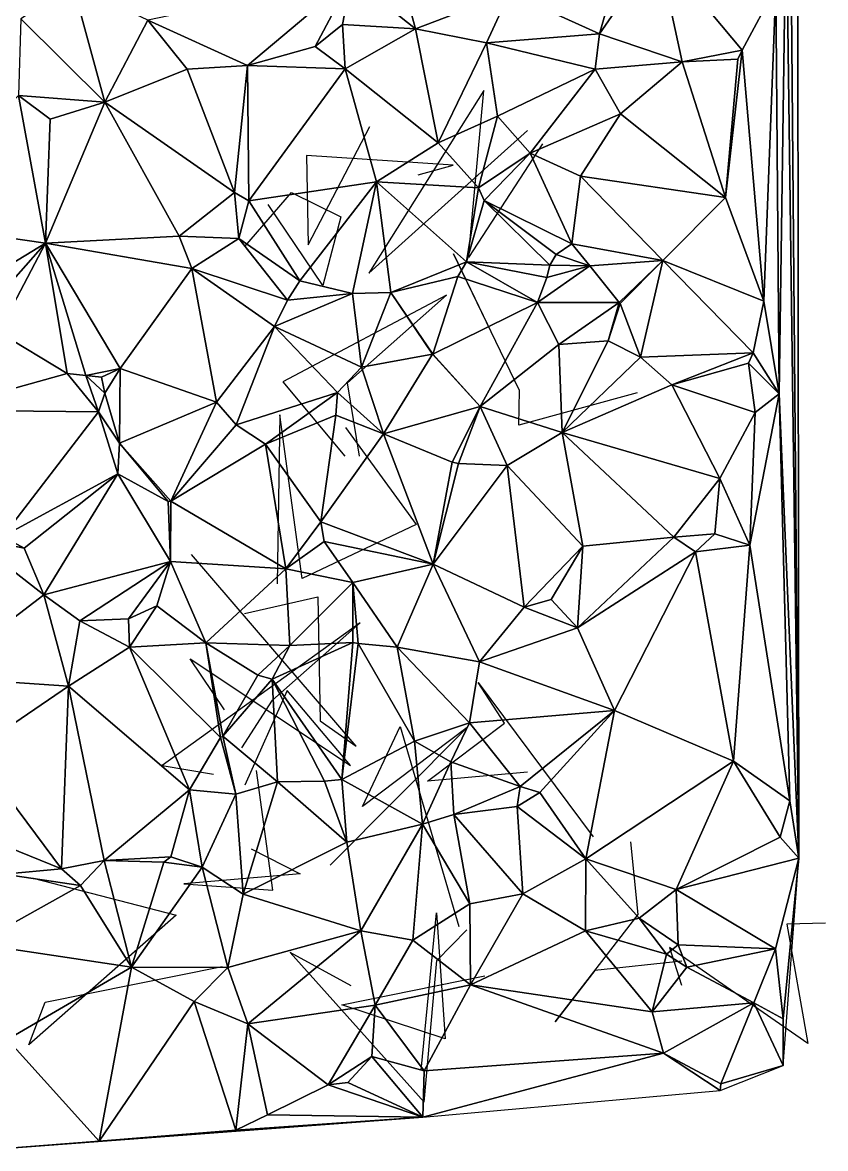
# Model space of a CAD drawing. Header units: metres. Extents: x -15.4 to 15.8, y -15.4 to 15.8.
# Drawn here: x 7.95 to 15.24, y -14.91 to -4.69 of the extents above; entities that cross this region are included whole.
import ezdxf

# ---------------------------------------------------------------- set-up
doc = ezdxf.new("R2010")
doc.units = ezdxf.units.M
doc.layers.add('CRACKS', color=1, linetype='Continuous')
doc.layers.add('STREET_MESH', color=7, linetype='Continuous')

msp = doc.modelspace()

# ---------------------------------------------------------------- linework, layer by layer
at = {"layer": 'CRACKS'}
for points in [[(12.669, -5.789, 0.1), (11.998, -6.82, 0.1), (12.136, -5.305, 0.1), (11.091, -6.962, 0.1), (12.532, -5.668, 0.1)], [(11.54, -6.071, 0.1), (11.857, -5.982, 0.1), (10.526, -5.893, 0.1), (10.54, -6.707, 0.1), (11.101, -5.63, 0.1)], [(9.967, -6.72, 0.1), (10.39, -6.229, 0.1), (10.836, -6.451, 0.1), (10.673, -7.075, 0.1), (10.178, -6.338, 0.1)], [(13.529, -8.05, 0.1), (12.453, -8.343, 0.1), (12.46, -8.028, 0.1), (11.862, -6.787, 0.1), (12.171, -7.428, 0.1)], [(11.008, -8.626, 0.1), (10.897, -7.96, 0.1), (11.797, -7.164, 0.1), (10.311, -7.951, 0.1), (10.874, -8.624, 0.1)], [(10.881, -8.363, 0.1), (11.523, -9.244, 0.1), (10.485, -9.734, 0.1), (10.282, -8.248, 0.1), (10.26, -9.785, 0.1)], [(9.964, -10.052, 0.1), (10.628, -9.903, 0.1), (10.649, -11.027, 0.1), (10.978, -11.259, 0.1), (9.48, -9.516, 0.1)], [(9.938, -11.274, 0.1), (10.216, -10.841, 0.1), (11.014, -10.139, 0.1), (9.215, -11.433, 0.1), (9.68, -11.513, 0.1)], [(9.78, -10.928, 0.1), (9.47, -10.466, 0.1), (10.924, -11.432, 0.1), (10.349, -10.753, 0.1), (9.965, -11.613, 0.1)], [(12.534, -11.495, 0.1), (11.626, -11.577, 0.1), (12.323, -11.049, 0.1), (12.084, -10.68, 0.1), (13.129, -12.081, 0.1)], [(10.74, -12.339, 0.1), (11.984, -11.088, 0.1), (11.035, -11.805, 0.1), (11.376, -11.078, 0.1), (11.91, -12.896, 0.1)], [(10.023, -12.19, 0.1), (10.467, -12.416, 0.1), (9.413, -12.509, 0.1), (10.22, -12.565, 0.1), (10.07, -11.479, 0.1)], [(13.936, -13.211, 0.1), (13.145, -13.295, 0.1), (12.784, -13.761, 0.1), (13.539, -12.787, 0.1), (13.471, -12.128, 0.1)], [(8.044, -12.458, 0.1), (9.341, -12.793, 0.1), (8.003, -13.97, 0.1), (8.152, -13.584, 0.1), (9.759, -13.258, 0.1)], [(11.566, -14.199, 0.1), (11.706, -12.772, 0.1), (11.786, -13.915, 0.1), (10.846, -13.606, 0.1), (12.146, -13.342, 0.1)], [(15.239, -12.865, 0.1), (14.887, -12.875, 0.1), (15.079, -13.958, 0.1), (13.824, -13.086, 0.1), (13.931, -13.429, 0.1)], [(10.931, -13.433, 0.1), (10.376, -13.131, 0.1), (11.595, -14.49, 0.1), (11.709, -13.205, 0.1), (11.983, -12.926, 0.1)]]:
    msp.add_polyline3d(points, dxfattribs=at)
at = {"layer": 'STREET_MESH'}
for points in [[(14.973, 14.147), (14.975, 5.694), (14.996, -12.274)], [(14.975, 5.694), (14.904, -1.366), (14.996, -12.274)], [(14.904, -1.366), (14.882, -3.574), (14.996, -12.274)], [(14.789, -4.366), (14.82, -8.058), (14.882, -3.574)], [(14.882, -3.574), (14.82, -8.058), (14.996, -12.274)], [(11.516, -4.745), (11.24, -3.73), (10.935, -4.281)], [(12.368, -4.417), (11.24, -3.73), (11.516, -4.745)], [(12.368, -4.417), (13.188, -4.791), (13.482, -3.751)], [(13.188, -4.791), (13.718, -4.022), (13.482, -3.751)], [(13.939, -5.045), (13.718, -4.022), (13.188, -4.791)], [(14.789, -4.366), (13.718, -4.022), (14.481, -4.937)], [(13.718, -4.022), (13.939, -5.045), (14.481, -4.937)], [(9.086, -4.667), (9.989, -5.077), (10.935, -4.281)], [(10.935, -4.281), (9.989, -5.077), (10.605, -4.905)], [(10.854, -4.706), (10.935, -4.281), (10.605, -4.905)], [(10.854, -4.706), (11.516, -4.745), (10.935, -4.281)], [(7.932, -4.654), (8.695, -5.409), (8.402, -4.343)], [(8.695, -5.409), (9.086, -4.667), (8.402, -4.343)], [(14.678, -7.216), (14.789, -4.366), (14.481, -4.937)], [(14.82, -8.058), (14.789, -4.366), (14.678, -7.216)], [(12.16, -4.872), (12.368, -4.417), (11.516, -4.745)], [(12.368, -4.417), (12.16, -4.872), (13.188, -4.791)], [(7.932, -4.654), (7.91, -5.349), (8.695, -5.409)], [(9.086, -4.667), (8.695, -5.409), (9.442, -5.11)], [(9.989, -5.077), (9.086, -4.667), (9.442, -5.11)], [(10.877, -5.107), (10.854, -4.706), (10.605, -4.905)], [(10.854, -4.706), (10.877, -5.107), (11.516, -4.745)], [(11.516, -4.745), (10.877, -5.107), (11.721, -5.78)], [(12.16, -4.872), (11.516, -4.745), (11.721, -5.78)], [(13.188, -4.791), (12.16, -4.872), (13.147, -5.111)], [(13.939, -5.045), (13.188, -4.791), (13.147, -5.111)], [(9.989, -5.077), (10.877, -5.107), (10.605, -4.905)], [(12.259, -5.536), (12.16, -4.872), (11.721, -5.78)], [(12.16, -4.872), (12.259, -5.536), (13.147, -5.111)], [(13.939, -5.045), (14.444, -5.02), (14.481, -4.937)], [(14.331, -6.276), (14.678, -7.216), (14.481, -4.937)], [(14.444, -5.02), (14.331, -6.276), (14.481, -4.937)], [(8.695, -5.409), (9.872, -6.23), (9.442, -5.11)], [(9.872, -6.23), (9.989, -5.077), (9.442, -5.11)], [(9.989, -5.077), (9.872, -6.23), (10.001, -6.306)], [(10.877, -5.107), (9.989, -5.077), (10.001, -6.306)], [(11.161, -6.134), (10.877, -5.107), (10.001, -6.306)], [(10.877, -5.107), (11.161, -6.134), (11.721, -5.78)], [(12.259, -5.536), (12.558, -5.872), (13.147, -5.111)], [(12.558, -5.872), (13.376, -5.517), (13.147, -5.111)], [(13.376, -5.517), (13.939, -5.045), (13.147, -5.111)], [(13.939, -5.045), (13.376, -5.517), (14.331, -6.276)], [(14.444, -5.02), (13.939, -5.045), (14.331, -6.276)], [(7.91, -5.349), (6.779, -6.49), (8.154, -6.691)], [(7.91, -5.349), (8.197, -5.563), (8.695, -5.409)], [(8.197, -5.563), (7.91, -5.349), (8.154, -6.691)], [(9.37, -6.628), (8.695, -5.409), (8.154, -6.691)], [(8.695, -5.409), (8.197, -5.563), (8.154, -6.691)], [(9.37, -6.628), (9.872, -6.23), (8.695, -5.409)], [(13.376, -5.517), (12.558, -5.872), (13.013, -6.083)], [(14.331, -6.276), (13.376, -5.517), (13.013, -6.083)], [(12.087, -6.188), (12.259, -5.536), (11.721, -5.78)], [(12.087, -6.188), (12.558, -5.872), (12.259, -5.536)], [(11.161, -6.134), (12.087, -6.188), (11.721, -5.78)], [(12.087, -6.188), (12.138, -6.302), (12.558, -5.872)], [(12.138, -6.302), (12.935, -6.697), (12.558, -5.872)], [(12.558, -5.872), (12.935, -6.697), (13.013, -6.083)], [(10.464, -7.033), (11.161, -6.134), (10.001, -6.306)], [(10.464, -7.033), (10.944, -7.147), (11.161, -6.134)], [(10.944, -7.147), (11.291, -7.139), (11.161, -6.134)], [(11.98, -6.86), (12.087, -6.188), (11.161, -6.134)], [(11.291, -7.139), (11.98, -6.86), (11.161, -6.134)], [(12.935, -6.697), (13.763, -6.847), (13.013, -6.083)], [(13.763, -6.847), (14.331, -6.276), (13.013, -6.083)], [(9.37, -6.628), (9.912, -6.649), (9.872, -6.23)], [(9.872, -6.23), (9.912, -6.649), (10.001, -6.306)], [(11.98, -6.86), (12.138, -6.302), (12.087, -6.188)], [(9.912, -6.649), (10.464, -7.033), (10.001, -6.306)], [(12.735, -6.889), (12.138, -6.302), (11.98, -6.86)], [(12.935, -6.697), (12.138, -6.302), (12.793, -6.793)], [(12.138, -6.302), (12.735, -6.889), (12.793, -6.793)], [(14.331, -6.276), (13.763, -6.847), (14.678, -7.216)], [(6.779, -6.49), (7.407, -7.143), (8.154, -6.691)], [(9.37, -6.628), (8.154, -6.691), (9.484, -6.92)], [(9.912, -6.649), (9.37, -6.628), (9.484, -6.92)], [(7.407, -7.143), (7.638, -7.275), (8.154, -6.691)], [(7.638, -7.275), (7.729, -7.498), (8.154, -6.691)], [(7.729, -7.498), (8.353, -7.874), (8.154, -6.691)], [(8.154, -6.691), (8.833, -7.83), (9.484, -6.92)], [(8.52, -7.893), (8.833, -7.83), (8.154, -6.691)], [(8.353, -7.874), (8.52, -7.893), (8.154, -6.691)], [(10.352, -7.207), (9.912, -6.649), (9.484, -6.92)], [(9.912, -6.649), (10.352, -7.207), (10.464, -7.033)], [(13.099, -6.897), (12.935, -6.697), (12.793, -6.793)], [(12.935, -6.697), (13.099, -6.897), (13.763, -6.847)], [(12.735, -6.889), (13.099, -6.897), (12.793, -6.793)], [(13.099, -6.897), (13.366, -7.229), (13.763, -6.847)], [(13.366, -7.229), (13.375, -7.238), (13.763, -6.847)], [(13.375, -7.238), (13.559, -7.726), (13.763, -6.847)], [(13.559, -7.726), (14.582, -7.687), (13.763, -6.847)], [(13.763, -6.847), (14.582, -7.687), (14.678, -7.216)], [(8.833, -7.83), (9.709, -8.134), (9.484, -6.92)], [(9.709, -8.134), (10.235, -7.448), (9.484, -6.92)], [(10.235, -7.448), (10.352, -7.207), (9.484, -6.92)], [(11.98, -6.86), (11.291, -7.139), (11.901, -6.992)], [(12.624, -7.228), (11.98, -6.86), (11.901, -6.992)], [(12.624, -7.228), (12.709, -7.002), (11.98, -6.86)], [(12.709, -7.002), (12.735, -6.889), (11.98, -6.86)], [(13.099, -6.897), (12.624, -7.228), (13.366, -7.229)], [(12.709, -7.002), (12.624, -7.228), (13.099, -6.897)], [(12.735, -6.889), (12.709, -7.002), (13.099, -6.897)], [(10.352, -7.207), (10.944, -7.147), (10.464, -7.033)], [(11.291, -7.139), (11.672, -7.697), (11.901, -6.992)], [(11.672, -7.697), (12.624, -7.228), (11.901, -6.992)], [(10.235, -7.448), (11.024, -7.817), (10.944, -7.147)], [(10.352, -7.207), (10.235, -7.448), (10.944, -7.147)], [(10.944, -7.147), (11.024, -7.817), (11.291, -7.139)], [(11.024, -7.817), (11.671, -7.697), (11.291, -7.139)], [(11.671, -7.697), (11.672, -7.697), (11.291, -7.139)], [(12.624, -7.228), (11.672, -7.697), (12.104, -8.174)], [(12.816, -7.612), (12.624, -7.228), (12.104, -8.174)], [(12.624, -7.228), (12.816, -7.612), (13.366, -7.229)], [(13.366, -7.229), (12.816, -7.612), (13.264, -7.576)], [(13.375, -7.238), (13.366, -7.229), (13.264, -7.576)], [(13.559, -7.726), (13.375, -7.238), (13.264, -7.576)], [(14.582, -7.687), (14.82, -8.058), (14.678, -7.216)], [(9.888, -8.34), (10.235, -7.448), (9.709, -8.134)], [(10.235, -7.448), (9.888, -8.34), (10.806, -8.045)], [(11.024, -7.817), (10.235, -7.448), (10.806, -8.045)], [(8.353, -7.874), (7.729, -7.498), (7.156, -8.207)], [(12.849, -8.409), (12.816, -7.612), (12.104, -8.174)], [(12.816, -7.612), (12.849, -8.409), (13.264, -7.576)], [(12.849, -8.409), (13.559, -7.726), (13.264, -7.576)], [(11.671, -7.697), (11.024, -7.817), (11.225, -8.422)], [(12.104, -8.174), (11.671, -7.697), (11.225, -8.422)], [(11.672, -7.697), (11.671, -7.697), (12.104, -8.174)], [(13.559, -7.726), (12.849, -8.409), (13.844, -7.976)], [(14.582, -7.687), (13.559, -7.726), (13.844, -7.976)], [(14.54, -7.78), (14.582, -7.687), (13.844, -7.976)], [(14.582, -7.687), (14.54, -7.78), (14.82, -8.058)], [(8.52, -7.893), (8.664, -7.906), (8.833, -7.83)], [(8.664, -7.906), (8.694, -8.052), (8.833, -7.83)], [(8.833, -7.83), (8.694, -8.052), (8.827, -8.506)], [(9.709, -8.134), (8.833, -7.83), (8.827, -8.506)], [(11.225, -8.422), (11.024, -7.817), (10.806, -8.045)], [(14.602, -8.229), (14.54, -7.78), (13.844, -7.976)], [(14.54, -7.78), (14.602, -8.229), (14.82, -8.058)], [(8.635, -8.221), (8.353, -7.874), (7.156, -8.207)], [(8.635, -8.221), (8.52, -7.893), (8.353, -7.874)], [(8.635, -8.221), (8.694, -8.052), (8.52, -7.893)], [(8.694, -8.052), (8.664, -7.906), (8.52, -7.893)], [(8.694, -8.052), (8.635, -8.221), (8.827, -8.506)], [(9.888, -8.34), (10.153, -8.516), (10.806, -8.045)], [(10.153, -8.516), (10.793, -8.252), (10.806, -8.045)], [(10.793, -8.252), (11.225, -8.422), (10.806, -8.045)], [(12.849, -8.409), (14.281, -8.826), (13.844, -7.976)], [(14.281, -8.826), (14.602, -8.229), (13.844, -7.976)], [(14.915, -11.754), (14.82, -8.058), (14.552, -9.434)], [(14.82, -8.058), (14.602, -8.229), (14.552, -9.434)], [(14.82, -8.058), (14.915, -11.754), (14.996, -12.274)], [(9.292, -9.034), (9.709, -8.134), (8.827, -8.506)], [(9.292, -9.034), (9.888, -8.34), (9.709, -8.134)], [(12.104, -8.174), (11.225, -8.422), (11.849, -8.678)], [(11.907, -8.692), (12.104, -8.174), (11.849, -8.678)], [(12.104, -8.174), (11.907, -8.692), (12.349, -8.708)], [(12.849, -8.409), (12.104, -8.174), (12.349, -8.708)], [(7.767, -9.355), (8.635, -8.221), (7.156, -8.207)], [(8.635, -8.221), (7.767, -9.355), (8.812, -8.784)], [(8.827, -8.506), (8.635, -8.221), (8.812, -8.784)], [(10.656, -9.222), (10.793, -8.252), (10.153, -8.516)], [(10.793, -8.252), (10.656, -9.222), (11.225, -8.422)], [(14.602, -8.229), (14.281, -8.826), (14.552, -9.434)], [(9.888, -8.34), (9.292, -9.034), (10.153, -8.516)], [(10.656, -9.222), (11.676, -9.605), (11.225, -8.422)], [(11.225, -8.422), (11.676, -9.605), (11.849, -8.678)], [(12.849, -8.409), (12.349, -8.708), (13.034, -9.441)], [(13.863, -9.361), (12.849, -8.409), (13.034, -9.441)], [(14.281, -8.826), (12.849, -8.409), (13.863, -9.361)], [(9.269, -9.035), (8.827, -8.506), (8.812, -8.784)], [(9.269, -9.035), (9.292, -9.034), (8.827, -8.506)], [(9.292, -9.034), (10.338, -9.647), (10.153, -8.516)], [(10.338, -9.647), (10.656, -9.222), (10.153, -8.516)], [(11.676, -9.605), (11.907, -8.692), (11.849, -8.678)], [(7.767, -9.355), (7.961, -9.461), (8.812, -8.784)], [(7.961, -9.461), (8.14, -9.883), (8.812, -8.784)], [(8.14, -9.883), (9.29, -9.582), (8.812, -8.784)], [(9.29, -9.582), (9.269, -9.035), (8.812, -8.784)], [(11.907, -8.692), (11.676, -9.605), (12.349, -8.708)], [(12.349, -8.708), (11.676, -9.605), (12.502, -9.997)], [(12.349, -8.708), (12.502, -9.997), (13.034, -9.441)], [(14.234, -9.331), (14.281, -8.826), (13.863, -9.361)], [(14.281, -8.826), (14.234, -9.331), (14.552, -9.434)], [(9.292, -9.034), (9.269, -9.035), (9.29, -9.582)], [(10.338, -9.647), (9.292, -9.034), (9.29, -9.582)], [(10.686, -9.4), (10.656, -9.222), (10.338, -9.647)], [(10.656, -9.222), (10.686, -9.4), (11.676, -9.605)], [(7.467, -9.359), (7.161, -10.63), (8.14, -9.883)], [(7.767, -9.355), (7.467, -9.359), (7.961, -9.461)], [(7.467, -9.359), (8.14, -9.883), (7.961, -9.461)], [(10.686, -9.4), (10.338, -9.647), (10.947, -9.771)], [(11.676, -9.605), (10.686, -9.4), (10.947, -9.771)], [(12.988, -10.183), (13.863, -9.361), (13.034, -9.441)], [(13.863, -9.361), (12.988, -10.183), (14.058, -9.492)], [(14.234, -9.331), (13.863, -9.361), (14.058, -9.492)], [(14.234, -9.331), (14.058, -9.492), (14.552, -9.434)], [(12.502, -9.997), (12.748, -9.926), (13.034, -9.441)], [(12.748, -9.926), (12.988, -10.183), (13.034, -9.441)], [(14.058, -9.492), (12.988, -10.183), (13.322, -10.935)], [(14.403, -11.393), (14.058, -9.492), (13.322, -10.935)], [(14.058, -9.492), (14.403, -11.393), (14.552, -9.434)], [(14.403, -11.393), (14.915, -11.754), (14.552, -9.434)], [(8.14, -9.883), (8.466, -10.121), (9.29, -9.582)], [(9.29, -9.582), (8.466, -10.121), (8.91, -10.103)], [(9.167, -9.984), (9.29, -9.582), (8.91, -10.103)], [(9.29, -9.582), (9.167, -9.984), (9.611, -10.32)], [(10.338, -9.647), (9.29, -9.582), (9.611, -10.32)], [(11.35, -10.358), (11.676, -9.605), (10.947, -9.771)], [(12.097, -10.493), (11.676, -9.605), (11.35, -10.358)], [(11.676, -9.605), (12.097, -10.493), (12.502, -9.997)], [(10.373, -10.345), (10.338, -9.647), (9.611, -10.32)], [(10.338, -9.647), (10.373, -10.345), (10.947, -9.771)], [(10.373, -10.345), (10.947, -10.318), (10.947, -9.771)], [(10.996, -10.326), (11.35, -10.358), (10.947, -9.771)], [(10.947, -10.318), (10.996, -10.326), (10.947, -9.771)], [(7.161, -10.63), (8.364, -10.712), (8.14, -9.883)], [(8.14, -9.883), (8.364, -10.712), (8.466, -10.121)], [(8.917, -10.36), (9.167, -9.984), (8.91, -10.103)], [(9.167, -9.984), (8.917, -10.36), (9.611, -10.32)], [(12.097, -10.493), (12.988, -10.183), (12.502, -9.997)], [(12.988, -10.183), (12.748, -9.926), (12.502, -9.997)], [(8.466, -10.121), (8.364, -10.712), (8.917, -10.36)], [(8.466, -10.121), (8.917, -10.36), (8.91, -10.103)], [(12.988, -10.183), (12.097, -10.493), (13.322, -10.935)], [(8.917, -10.36), (9.746, -11.178), (9.611, -10.32)], [(10.085, -10.613), (10.373, -10.345), (9.611, -10.32)], [(9.765, -11.166), (10.085, -10.613), (9.611, -10.32)], [(9.746, -11.178), (9.765, -11.166), (9.611, -10.32)], [(10.947, -10.318), (10.214, -10.65), (10.846, -11.562)], [(10.947, -10.318), (10.373, -10.345), (10.214, -10.65)], [(10.996, -10.326), (10.947, -10.318), (10.846, -11.562)], [(11.506, -11.213), (10.996, -10.326), (10.846, -11.562)], [(11.35, -10.358), (10.996, -10.326), (11.506, -11.213)], [(8.364, -10.712), (9.463, -11.655), (8.917, -10.36)], [(9.463, -11.655), (9.746, -11.178), (8.917, -10.36)], [(10.373, -10.345), (10.085, -10.613), (10.214, -10.65)], [(11.35, -10.358), (11.506, -11.213), (12.006, -11.045)], [(12.097, -10.493), (11.35, -10.358), (12.006, -11.045)], [(12.097, -10.493), (12.006, -11.045), (13.322, -10.935)], [(8.364, -10.712), (7.161, -10.63), (7.501, -11.299)], [(10.085, -10.613), (9.765, -11.166), (10.214, -10.65)], [(8.3, -12.371), (8.364, -10.712), (7.501, -11.299)], [(8.364, -10.712), (8.3, -12.371), (8.687, -12.295)], [(8.364, -10.712), (8.687, -12.295), (9.463, -11.655)], [(10.214, -10.65), (9.765, -11.166), (10.261, -11.582)], [(10.214, -10.65), (10.689, -11.577), (10.846, -11.562)], [(10.689, -11.577), (10.214, -10.65), (10.261, -11.582)], [(12.006, -11.045), (12.465, -11.624), (13.322, -10.935)], [(12.465, -11.624), (12.645, -11.678), (13.322, -10.935)], [(12.645, -11.678), (13.063, -12.28), (13.322, -10.935)], [(13.063, -12.28), (14.403, -11.393), (13.322, -10.935)], [(11.506, -11.213), (11.838, -11.401), (12.006, -11.045)], [(11.838, -11.401), (12.465, -11.624), (12.006, -11.045)], [(9.884, -11.693), (9.746, -11.178), (9.463, -11.655)], [(9.765, -11.166), (9.746, -11.178), (9.884, -11.693)], [(9.765, -11.166), (9.884, -11.693), (10.261, -11.582)], [(11.58, -11.966), (11.506, -11.213), (10.846, -11.562)], [(11.58, -11.966), (11.838, -11.401), (11.506, -11.213)], [(7.62, -12.095), (8.3, -12.371), (7.501, -11.299)], [(11.838, -11.401), (11.58, -11.966), (11.863, -11.878)], [(12.465, -11.624), (11.838, -11.401), (11.863, -11.878)], [(13.063, -12.28), (13.884, -12.559), (14.403, -11.393)], [(13.884, -12.559), (14.828, -12.085), (14.403, -11.393)], [(14.828, -12.085), (14.915, -11.754), (14.403, -11.393)], [(8.687, -12.295), (9.294, -12.262), (9.463, -11.655)], [(9.294, -12.262), (9.577, -12.357), (9.463, -11.655)], [(9.577, -12.357), (9.884, -11.693), (9.463, -11.655)], [(9.884, -11.693), (9.951, -12.601), (10.261, -11.582)], [(9.951, -12.601), (10.893, -12.131), (10.261, -11.582)], [(10.893, -12.131), (10.689, -11.577), (10.261, -11.582)], [(10.689, -11.577), (10.893, -12.131), (10.846, -11.562)], [(10.893, -12.131), (11.58, -11.966), (10.846, -11.562)], [(12.465, -11.624), (11.863, -11.878), (12.438, -11.805)], [(12.645, -11.678), (12.465, -11.624), (12.438, -11.805)], [(9.884, -11.693), (9.577, -12.357), (9.951, -12.601)], [(13.063, -12.28), (12.645, -11.678), (12.438, -11.805)], [(14.915, -11.754), (14.828, -12.085), (14.996, -12.274)], [(11.863, -11.878), (12.489, -12.599), (12.438, -11.805)], [(12.489, -12.599), (13.063, -12.28), (12.438, -11.805)], [(11.58, -11.966), (12.01, -12.691), (11.863, -11.878)], [(11.863, -11.878), (12.01, -12.691), (12.489, -12.599)], [(10.893, -12.131), (11.02, -12.935), (11.58, -11.966)], [(11.58, -11.966), (11.02, -12.935), (11.49, -13.019)], [(12.01, -12.691), (11.58, -11.966), (11.49, -13.019)], [(7.777, -12.42), (8.3, -12.371), (7.62, -12.095)], [(11.02, -12.935), (10.893, -12.131), (9.951, -12.601)], [(14.828, -12.085), (13.884, -12.559), (14.996, -12.274)], [(9.294, -12.262), (8.687, -12.295), (9.23, -12.31)], [(9.577, -12.357), (9.294, -12.262), (9.23, -12.31)], [(8.3, -12.371), (7.777, -12.42), (8.473, -12.522)], [(8.687, -12.295), (8.3, -12.371), (8.473, -12.522)], [(8.687, -12.295), (8.473, -12.522), (8.936, -13.265)], [(8.687, -12.295), (8.936, -13.265), (9.23, -12.31)], [(8.936, -13.265), (9.577, -12.357), (9.23, -12.31)], [(9.577, -12.357), (8.936, -13.265), (9.811, -13.268)], [(9.951, -12.601), (9.577, -12.357), (9.811, -13.268)], [(13.061, -12.936), (13.063, -12.28), (12.489, -12.599)], [(13.063, -12.28), (13.061, -12.936), (13.547, -12.82)], [(13.063, -12.28), (13.547, -12.82), (13.884, -12.559)], [(13.884, -12.559), (14.785, -13.098), (14.996, -12.274)], [(14.785, -13.098), (14.854, -13.734), (14.996, -12.274)], [(14.854, -13.734), (14.856, -14.159), (14.996, -12.274)], [(8.473, -12.522), (7.777, -12.42), (7.522, -13.052)], [(8.473, -12.522), (7.522, -13.052), (8.936, -13.265)], [(13.547, -12.82), (13.901, -13.061), (13.884, -12.559)], [(13.884, -12.559), (13.901, -13.061), (14.785, -13.098)], [(11.02, -12.935), (9.951, -12.601), (9.811, -13.268)], [(12.01, -12.691), (12.016, -13.424), (12.489, -12.599)], [(12.016, -13.424), (13.061, -12.936), (12.489, -12.599)], [(12.016, -13.424), (12.01, -12.691), (11.49, -13.019)], [(13.061, -12.936), (13.794, -13.146), (13.547, -12.82)], [(13.547, -12.82), (13.794, -13.146), (13.901, -13.061)], [(9.993, -13.78), (11.02, -12.935), (9.811, -13.268)], [(11.02, -12.935), (9.993, -13.78), (11.15, -13.61)], [(11.02, -12.935), (11.15, -13.61), (11.49, -13.019)], [(13.665, -13.67), (13.061, -12.936), (12.016, -13.424)], [(13.061, -12.936), (13.665, -13.67), (13.794, -13.146)], [(8.936, -13.265), (7.522, -13.052), (7.811, -13.923)], [(11.15, -13.61), (12.016, -13.424), (11.49, -13.019)], [(13.901, -13.061), (13.794, -13.146), (13.981, -13.264)], [(14.785, -13.098), (13.901, -13.061), (13.981, -13.264)], [(13.794, -13.146), (13.665, -13.67), (13.981, -13.264)], [(14.588, -13.588), (14.785, -13.098), (13.981, -13.264)], [(14.588, -13.588), (14.854, -13.734), (14.785, -13.098)], [(8.936, -13.265), (7.811, -13.923), (8.644, -14.844)], [(9.506, -13.576), (8.936, -13.265), (8.644, -14.844)], [(8.936, -13.265), (9.506, -13.576), (9.811, -13.268)], [(9.506, -13.576), (9.993, -13.78), (9.811, -13.268)], [(13.665, -13.67), (14.588, -13.588), (13.981, -13.264)], [(11.15, -13.61), (11.594, -14.205), (12.016, -13.424)], [(12.016, -13.424), (11.594, -14.205), (13.767, -14.047)], [(13.665, -13.67), (12.016, -13.424), (13.767, -14.047)], [(9.884, -14.744), (9.506, -13.576), (8.644, -14.844)], [(9.993, -13.78), (9.506, -13.576), (9.884, -14.744)], [(13.665, -13.67), (13.767, -14.047), (14.588, -13.588)], [(13.767, -14.047), (14.29, -14.325), (14.588, -13.588)], [(14.588, -13.588), (14.29, -14.325), (14.856, -14.159)], [(14.854, -13.734), (14.588, -13.588), (14.856, -14.159)], [(9.993, -13.78), (10.721, -14.334), (11.15, -13.61)], [(11.15, -13.61), (10.721, -14.334), (11.12, -14.077)], [(11.594, -14.205), (11.15, -13.61), (11.12, -14.077)], [(9.993, -13.78), (9.884, -14.744), (10.17, -14.607)], [(10.721, -14.334), (9.993, -13.78), (10.17, -14.607)], [(7.811, -13.923), (7.785, -14.911), (8.644, -14.844)], [(10.721, -14.334), (10.901, -14.312), (11.12, -14.077)], [(11.12, -14.077), (10.901, -14.312), (11.582, -14.627)], [(11.594, -14.205), (11.12, -14.077), (11.582, -14.627)], [(13.767, -14.047), (11.582, -14.627), (14.283, -14.384)], [(13.767, -14.047), (11.594, -14.205), (11.582, -14.627)], [(14.29, -14.325), (13.767, -14.047), (14.283, -14.384)], [(14.29, -14.325), (14.283, -14.384), (14.856, -14.159)], [(10.901, -14.312), (10.721, -14.334), (11.582, -14.627)], [(10.721, -14.334), (10.17, -14.607), (11.582, -14.627)], [(10.17, -14.607), (9.884, -14.744), (11.582, -14.627)], [(7.785, -14.911), (11.582, -14.627), (8.644, -14.844)], [(11.582, -14.627), (9.884, -14.744), (8.644, -14.844)]]:
    msp.add_3dface(points, dxfattribs=at)

doc.saveas('drawing.dxf')
